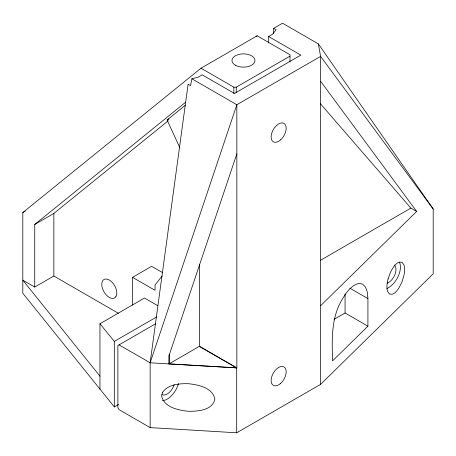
<?xml version="1.0" encoding="UTF-8"?>
<svg xmlns="http://www.w3.org/2000/svg" width="456" height="456" viewBox="0 0 456 456"><rect width="100%" height="100%" fill="white"/><g stroke="black" fill="none" stroke-linecap="round" stroke-linejoin="round"><path stroke-width="0.68" d="M273.634 33.339L273.634 28.363L282.52 23.21L318.351 43.901L433.2 209.013L433.2 273.828L320.596 384.351L236.704 432.79L150.138 427.603L150.138 362.782L188.117 84.172L190.568 85.591L191.885 78.797L198.217 77.144L202.213 74.841L234.458 93.457L300.863 55.119L268.618 36.497L268.618 42.904M169.222 354.198L169.09 363.916L236.846 367.884L236.846 104.743L320.596 56.396L318.351 43.901M119.084 344.856L150.138 362.782L236.846 104.743L191.885 78.797M236.846 153.877L169.028 355.606L169.09 363.916M162.108 276.04L155.034 284.96L155.034 290.312L132.565 277.339L132.565 305.098M320.596 305.742L416.664 211.453L320.596 81.248M367.918 326.182L332.532 360.918C332.025 340.632 330.942 319.063 341.379 300.76C345.597 293.721 350.464 285.376 359.072 283.398L362.737 284.185L365.547 287.137L367.314 292.051L367.918 298.6L367.918 326.182L345.067 312.993L334.043 319.354M118.6 404.432L114.308 406.917L22.8 293.265L22.8 212.587L201.016 68.2L257.15 35.79L289.993 54.754L289.993 61.816M99.955 376.16L22.8 280.166L34.742 287.058L34.742 224.472L185.546 102.292M179.835 147.772L167.118 120.002L185.347 105.239M34.742 224.472L53.854 213.436L168.207 120.789M256.038 36.674L257.15 35.79M268.618 36.497L272.614 34.194L276.085 29.782L273.634 28.363M167.118 120.002L168.914 118.97M201.016 68.2L233.86 87.164L236.248 87.164L289.993 56.134M22.8 212.587L25.251 211.174M34.742 287.058L53.854 276.028L118.452 313.323M132.565 277.339L151.677 266.304L162.604 272.614M99.955 389.259L99.955 323.749L144.512 298.024L157.867 305.737M114.308 406.917L114.308 341.407L156.568 317.005M155.462 323.851L117.887 345.545L117.887 407.607L119.084 409.676L150.138 427.603M320.522 260.273L410.873 208.107L416.664 211.453M169.028 363.882L199.471 346.309L236.846 367.884L150.138 362.782M349.877 288.186L367.918 298.6M199.329 346.389L236.704 367.969L236.704 432.79M320.368 103.7L410.873 208.107M99.955 323.749L114.308 341.407M433.2 209.013L320.596 56.396L320.596 384.351M345.067 293.892L345.067 312.993M236.248 87.164L236.248 92.842M233.86 87.164L233.86 93.56M199.471 264.543L199.471 346.309M53.854 213.436L53.854 276.028M178.439 383.564A16.889 9.753 -60 0 1 162.359 400.733M174.169 384.642A10.642 6.145 -60 0 1 161.897 394.548M394.229 265.016A10.642 6.145 -60 0 1 394.981 274.512A10.642 6.145 -60 0 1 387.161 283.244M399.502 262.28A16.889 9.753 -60 0 1 386.91 288.505M388.113 278.776L387.606 280.896A16.41 6.794 -71.2 0 0 387.6 291.452L389.521 294.046L392.394 294.217A17.966 7.438 -71.2 0 0 399.165 287.571L402.032 281.762L403.953 275.407A16.41 6.794 -71.2 0 0 403.953 264.85L402.032 262.257L399.165 262.086A17.966 7.438 -71.2 0 0 392.394 268.732L390.393 272.494L388.113 278.776M162.507 392.365L161.595 395.876C163.995 407.419 178.273 410.189 188.248 411.266C197.739 411.432 212.49 410.428 214.901 399.074C212.507 387.532 198.223 384.761 188.248 383.684C179.225 383.519 168.207 384.357 162.507 392.365M115.807 296.833L114.61 297.939A10.642 6.145 60 0 1 103.968 291.794L102.771 289.309A10.642 6.145 60 0 1 109.292 280.035A10.642 6.145 60 0 1 115.807 296.833M235.359 65.202A11.485 6.629 0 0 0 254.573 62.227A11.485 6.629 0 0 0 240.511 54.104A11.485 6.629 0 0 0 235.359 65.202M280.6 139.872A10.642 6.145 -60 0 0 283.968 123.388A10.642 6.145 -60 0 0 271.383 134.554A10.642 6.145 -60 0 0 280.6 139.872M280.6 383.428A10.642 6.145 -60 0 0 283.968 366.943A10.642 6.145 -60 0 0 271.383 378.109A10.642 6.145 -60 0 0 280.6 383.428"/></g></svg>
